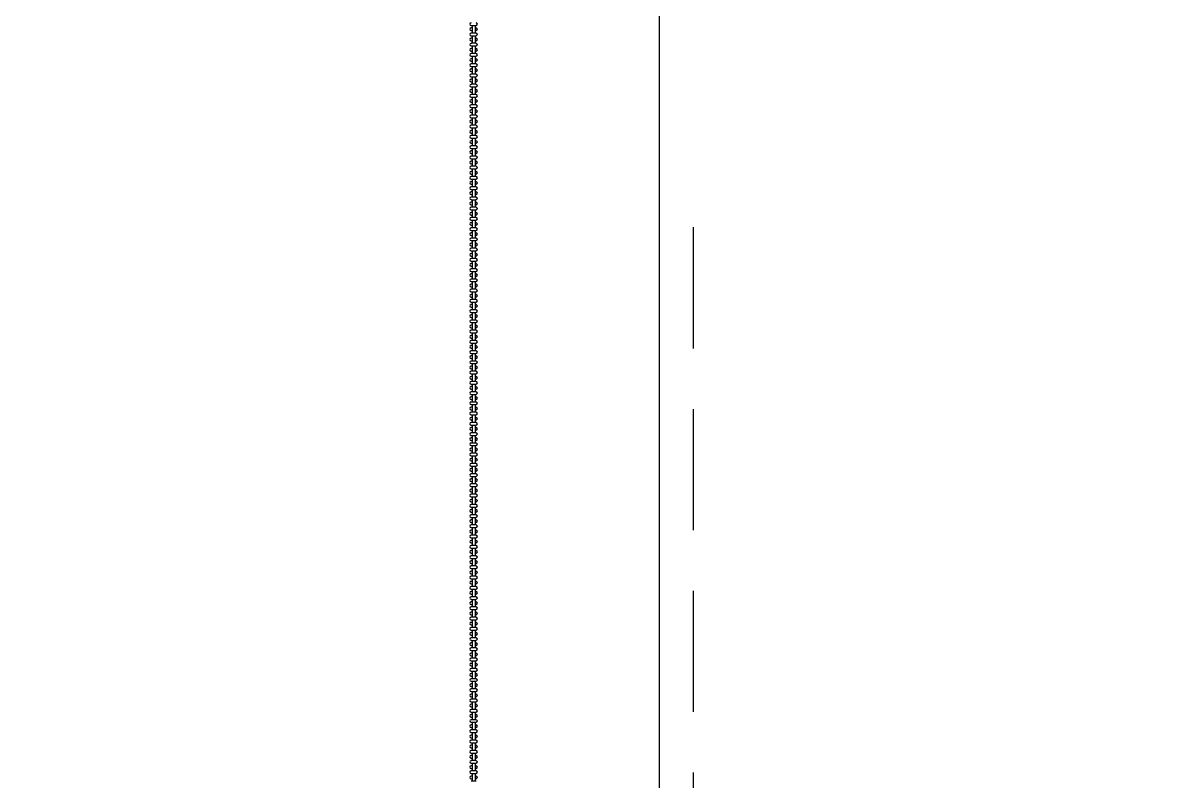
# Model space of a CAD drawing. Header units: millimetres. Extents: x -101 to 3415, y -52 to 1366.
# Drawn here: x 326.667 to 330.201, y 131.586 to 133.933 of the extents above; entities that cross this region are included whole.
import ezdxf

# ---------------------------------------------------------------- set-up
doc = ezdxf.new("R2010")
doc.units = ezdxf.units.MM
doc.linetypes.add('HIDDEN', pattern=[0.375, 0.25, -0.125])
doc.layers.add('00_ARQ', color=8, linetype='Continuous')

msp = doc.modelspace()

# ---------------------------------------------------------------- linework, layer by layer
at = {"layer": '00_ARQ', "color": 9}
for p, q in [((328.0551, 133.9251), (328.0705, 133.9251)), ((328.058, 133.9174), (328.0551, 133.9174)), ((328.058, 133.9251), (328.058, 133.9015)), ((328.0676, 133.9251), (328.0676, 133.9015)), ((328.0705, 133.9174), (328.0676, 133.9174)), ((328.0551, 133.9093), (328.058, 133.9093)), ((328.0705, 133.9015), (328.0551, 133.9015)), ((328.0551, 133.8934), (328.0705, 133.8934)), ((328.058, 133.8857), (328.0551, 133.8857)), ((328.0551, 133.8776), (328.058, 133.8776)), ((328.0676, 133.9015), (328.058, 133.9015)), ((328.058, 133.8934), (328.058, 133.8698)), ((328.0676, 133.9093), (328.0705, 133.9093)), ((328.0676, 133.8934), (328.0676, 133.8698)), ((328.0705, 133.8857), (328.0676, 133.8857)), ((328.0676, 133.8776), (328.0705, 133.8776)), ((328.0705, 133.8698), (328.0551, 133.8698)), ((328.0551, 133.8617), (328.0705, 133.8617)), ((328.058, 133.8539), (328.0551, 133.8539)), ((328.0551, 133.8458), (328.058, 133.8458)), ((328.0676, 133.8698), (328.058, 133.8698)), ((328.058, 133.8617), (328.058, 133.8381)), ((328.0676, 133.8617), (328.0676, 133.8381)), ((328.0705, 133.8539), (328.0676, 133.8539)), ((328.0676, 133.8458), (328.0705, 133.8458)), ((328.0705, 133.8381), (328.0551, 133.8381)), ((328.0551, 133.83), (328.0705, 133.83)), ((328.058, 133.8222), (328.0551, 133.8222)), ((328.0551, 133.8141), (328.058, 133.8141)), ((328.0705, 133.8064), (328.0551, 133.8064)), ((328.058, 133.83), (328.058, 133.8064)), ((328.0676, 133.83), (328.0676, 133.8064)), ((328.0705, 133.8222), (328.0676, 133.8222)), ((328.0676, 133.8141), (328.0705, 133.8141)), ((328.0551, 133.7982), (328.0705, 133.7982)), ((328.058, 133.7905), (328.0551, 133.7905)), ((328.0551, 133.7824), (328.058, 133.7824)), ((328.0705, 133.7746), (328.0551, 133.7746)), ((328.058, 133.7982), (328.058, 133.7746)), ((328.0676, 133.7982), (328.0676, 133.7746)), ((328.0705, 133.7905), (328.0676, 133.7905)), ((328.0676, 133.7824), (328.0705, 133.7824)), ((328.0551, 133.7665), (328.0705, 133.7665)), ((328.058, 133.7588), (328.0551, 133.7588)), ((328.0551, 133.7507), (328.058, 133.7507)), ((328.0705, 133.7429), (328.0551, 133.7429)), ((328.0551, 133.7348), (328.0705, 133.7348)), ((328.058, 133.7665), (328.058, 133.7429)), ((328.058, 133.7348), (328.058, 133.7112)), ((328.0676, 133.7665), (328.0676, 133.7429)), ((328.0705, 133.7588), (328.0676, 133.7588)), ((328.0676, 133.7507), (328.0705, 133.7507)), ((328.0676, 133.7348), (328.0676, 133.7112)), ((328.058, 133.727), (328.0551, 133.727)), ((328.0551, 133.7189), (328.058, 133.7189)), ((328.0705, 133.7112), (328.0551, 133.7112)), ((328.0551, 133.7031), (328.0705, 133.7031)), ((328.0676, 133.7112), (328.058, 133.7112)), ((328.058, 133.7031), (328.058, 133.6795)), ((328.0705, 133.727), (328.0676, 133.727)), ((328.0676, 133.7189), (328.0705, 133.7189)), ((328.0676, 133.7031), (328.0676, 133.6795)), ((328.058, 133.6953), (328.0551, 133.6953)), ((328.0551, 133.6872), (328.058, 133.6872)), ((328.0705, 133.6795), (328.0551, 133.6795)), ((328.0551, 133.6713), (328.0705, 133.6713)), ((328.058, 133.6636), (328.0551, 133.6636)), ((328.0676, 133.6795), (328.058, 133.6795)), ((328.058, 133.6713), (328.058, 133.6477)), ((328.0705, 133.6953), (328.0676, 133.6953)), ((328.0676, 133.6872), (328.0705, 133.6872)), ((328.0676, 133.6713), (328.0676, 133.6477)), ((328.0705, 133.6636), (328.0676, 133.6636)), ((328.0551, 133.6555), (328.058, 133.6555)), ((328.0705, 133.6477), (328.0551, 133.6477)), ((328.0551, 133.6396), (328.0705, 133.6396)), ((328.058, 133.6319), (328.0551, 133.6319)), ((328.058, 133.6396), (328.058, 133.616)), ((328.0676, 133.6555), (328.0705, 133.6555)), ((328.0676, 133.6396), (328.0676, 133.616)), ((328.0705, 133.6319), (328.0676, 133.6319)), ((328.0551, 133.6237), (328.058, 133.6237)), ((328.0705, 133.616), (328.0551, 133.616)), ((328.0551, 133.6079), (328.0705, 133.6079)), ((328.058, 133.6001), (328.0551, 133.6001)), ((328.0551, 133.592), (328.058, 133.592)), ((328.058, 133.6079), (328.058, 133.5843)), ((328.0676, 133.6237), (328.0705, 133.6237)), ((328.0676, 133.6079), (328.0676, 133.5843)), ((328.0705, 133.6001), (328.0676, 133.6001)), ((328.0676, 133.592), (328.0705, 133.592)), ((328.0705, 133.5843), (328.0551, 133.5843)), ((328.0551, 133.5762), (328.0705, 133.5762)), ((328.058, 133.5684), (328.0551, 133.5684)), ((328.0551, 133.5603), (328.058, 133.5603)), ((328.058, 133.5762), (328.058, 133.5526)), ((328.0676, 133.5762), (328.0676, 133.5526)), ((328.0705, 133.5684), (328.0676, 133.5684)), ((328.0676, 133.5603), (328.0705, 133.5603)), ((328.0705, 133.5526), (328.0551, 133.5526)), ((328.0551, 133.5444), (328.0705, 133.5444)), ((328.058, 133.5367), (328.0551, 133.5367)), ((328.0551, 133.5286), (328.058, 133.5286)), ((328.058, 133.5444), (328.058, 133.5208)), ((328.0676, 133.5444), (328.0676, 133.5208)), ((328.0705, 133.5367), (328.0676, 133.5367)), ((328.0676, 133.5286), (328.0705, 133.5286)), ((328.0705, 133.5208), (328.0551, 133.5208)), ((328.0551, 133.5127), (328.0705, 133.5127)), ((328.058, 133.505), (328.0551, 133.505)), ((328.0551, 133.4968), (328.058, 133.4968)), ((328.0705, 133.4891), (328.0551, 133.4891)), ((328.0676, 133.5208), (328.058, 133.5208)), ((328.058, 133.5127), (328.058, 133.4891)), ((328.0676, 133.4891), (328.058, 133.4891)), ((328.0676, 133.5127), (328.0676, 133.4891)), ((328.0705, 133.505), (328.0676, 133.505)), ((328.0676, 133.4968), (328.0705, 133.4968)), ((328.0551, 133.481), (328.0705, 133.481)), ((328.058, 133.4732), (328.0551, 133.4732)), ((328.0551, 133.4651), (328.058, 133.4651)), ((328.0705, 133.4574), (328.0551, 133.4574)), ((328.058, 133.481), (328.058, 133.4574)), ((328.0676, 133.481), (328.0676, 133.4574)), ((328.0705, 133.4732), (328.0676, 133.4732)), ((328.0676, 133.4651), (328.0705, 133.4651)), ((328.0551, 133.4493), (328.0705, 133.4493)), ((328.058, 133.4415), (328.0551, 133.4415)), ((328.0551, 133.4334), (328.058, 133.4334)), ((328.0705, 133.4257), (328.0551, 133.4257)), ((328.0551, 133.4175), (328.0705, 133.4175)), ((328.058, 133.4493), (328.058, 133.4257)), ((328.058, 133.4175), (328.058, 133.3939)), ((328.0676, 133.4493), (328.0676, 133.4257)), ((328.0705, 133.4415), (328.0676, 133.4415)), ((328.0676, 133.4334), (328.0705, 133.4334)), ((328.0676, 133.4175), (328.0676, 133.3939)), ((328.058, 133.4098), (328.0551, 133.4098)), ((328.0551, 133.4017), (328.058, 133.4017)), ((328.0705, 133.3939), (328.0551, 133.3939)), ((328.0551, 133.3858), (328.0705, 133.3858)), ((328.058, 133.3858), (328.058, 133.3622)), ((328.0705, 133.4098), (328.0676, 133.4098)), ((328.0676, 133.4017), (328.0705, 133.4017)), ((328.0676, 133.3858), (328.0676, 133.3622)), ((328.058, 133.3781), (328.0551, 133.3781)), ((328.0551, 133.3699), (328.058, 133.3699)), ((328.0705, 133.3622), (328.0551, 133.3622)), ((328.0551, 133.3541), (328.0705, 133.3541)), ((328.058, 133.3463), (328.0551, 133.3463)), ((328.058, 133.3541), (328.058, 133.3305)), ((328.0705, 133.3781), (328.0676, 133.3781)), ((328.0676, 133.3699), (328.0705, 133.3699)), ((328.0676, 133.3541), (328.0676, 133.3305)), ((328.0705, 133.3463), (328.0676, 133.3463)), ((328.0551, 133.3382), (328.058, 133.3382)), ((328.0705, 133.3305), (328.0551, 133.3305)), ((328.0551, 133.3224), (328.0705, 133.3224)), ((328.058, 133.3146), (328.0551, 133.3146)), ((328.0676, 133.3305), (328.058, 133.3305)), ((328.058, 133.3224), (328.058, 133.2988)), ((328.0676, 133.3382), (328.0705, 133.3382)), ((328.0676, 133.3224), (328.0676, 133.2988)), ((328.0705, 133.3146), (328.0676, 133.3146)), ((328.0551, 133.3065), (328.058, 133.3065)), ((328.0705, 133.2988), (328.0551, 133.2988)), ((328.0551, 133.2906), (328.0705, 133.2906)), ((328.058, 133.2829), (328.0551, 133.2829)), ((328.0551, 133.2748), (328.058, 133.2748)), ((328.0676, 133.2988), (328.058, 133.2988)), ((328.058, 133.2906), (328.058, 133.267)), ((328.0676, 133.3065), (328.0705, 133.3065)), ((328.0676, 133.2906), (328.0676, 133.267)), ((328.0705, 133.2829), (328.0676, 133.2829)), ((328.0676, 133.2748), (328.0705, 133.2748)), ((328.0705, 133.267), (328.0551, 133.267)), ((328.0551, 133.2589), (328.0705, 133.2589)), ((328.058, 133.2512), (328.0551, 133.2512)), ((328.0551, 133.243), (328.058, 133.243)), ((328.058, 133.2589), (328.058, 133.2353)), ((328.0676, 133.2589), (328.0676, 133.2353)), ((328.0705, 133.2512), (328.0676, 133.2512)), ((328.0676, 133.243), (328.0705, 133.243)), ((328.0705, 133.2353), (328.0551, 133.2353)), ((328.0551, 133.2272), (328.0705, 133.2272)), ((328.058, 133.2194), (328.0551, 133.2194)), ((328.0551, 133.2113), (328.058, 133.2113)), ((328.0705, 133.2036), (328.0551, 133.2036)), ((328.058, 133.2272), (328.058, 133.2036)), ((328.0676, 133.2272), (328.0676, 133.2036)), ((328.0705, 133.2194), (328.0676, 133.2194)), ((328.0676, 133.2113), (328.0705, 133.2113)), ((328.0551, 133.1955), (328.0705, 133.1955)), ((328.058, 133.1877), (328.0551, 133.1877)), ((328.0551, 133.1796), (328.058, 133.1796)), ((328.0705, 133.1719), (328.0551, 133.1719)), ((328.058, 133.1955), (328.058, 133.1719)), ((328.0676, 133.1955), (328.0676, 133.1719)), ((328.0705, 133.1877), (328.0676, 133.1877)), ((328.0676, 133.1796), (328.0705, 133.1796)), ((328.0551, 133.1637), (328.0705, 133.1637)), ((328.058, 133.156), (328.0551, 133.156)), ((328.0551, 133.1479), (328.058, 133.1479)), ((328.0705, 133.1401), (328.0551, 133.1401)), ((328.058, 133.1637), (328.058, 133.1401)), ((328.0676, 133.1401), (328.058, 133.1401)), ((328.0676, 133.1637), (328.0676, 133.1401)), ((328.0705, 133.156), (328.0676, 133.156)), ((328.0676, 133.1479), (328.0705, 133.1479)), ((328.0551, 133.132), (328.0705, 133.132)), ((328.058, 133.1243), (328.0551, 133.1243)), ((328.0551, 133.1161), (328.058, 133.1161)), ((328.0705, 133.1084), (328.0551, 133.1084)), ((328.0551, 133.1003), (328.0705, 133.1003)), ((328.058, 133.132), (328.058, 133.1084)), ((328.058, 133.1003), (328.058, 133.0767)), ((328.0676, 133.132), (328.0676, 133.1084)), ((328.0705, 133.1243), (328.0676, 133.1243)), ((328.0676, 133.1161), (328.0705, 133.1161)), ((328.0676, 133.1003), (328.0676, 133.0767)), ((328.058, 133.0925), (328.0551, 133.0925)), ((328.0551, 133.0844), (328.058, 133.0844)), ((328.0705, 133.0767), (328.0551, 133.0767)), ((328.0551, 133.0686), (328.0705, 133.0686)), ((328.058, 133.0686), (328.058, 133.045)), ((328.0705, 133.0925), (328.0676, 133.0925)), ((328.0676, 133.0844), (328.0705, 133.0844)), ((328.0676, 133.0686), (328.0676, 133.045)), ((328.058, 133.0608), (328.0551, 133.0608)), ((328.0551, 133.0527), (328.058, 133.0527)), ((328.0705, 133.045), (328.0551, 133.045)), ((328.0551, 133.0368), (328.0705, 133.0368)), ((328.058, 133.0291), (328.0551, 133.0291)), ((328.0676, 133.045), (328.058, 133.045)), ((328.058, 133.0368), (328.058, 133.0132)), ((328.0705, 133.0608), (328.0676, 133.0608)), ((328.0676, 133.0527), (328.0705, 133.0527)), ((328.0676, 133.0368), (328.0676, 133.0132)), ((328.0705, 133.0291), (328.0676, 133.0291)), ((328.0551, 133.021), (328.058, 133.021)), ((328.0705, 133.0132), (328.0551, 133.0132)), ((328.0551, 133.0051), (328.0705, 133.0051)), ((328.058, 132.9974), (328.0551, 132.9974)), ((328.0676, 133.0132), (328.058, 133.0132)), ((328.058, 133.0051), (328.058, 132.9815)), ((328.0676, 133.021), (328.0705, 133.021)), ((328.0676, 133.0051), (328.0676, 132.9815)), ((328.0705, 132.9974), (328.0676, 132.9974)), ((328.0551, 132.9892), (328.058, 132.9892)), ((328.0705, 132.9815), (328.0551, 132.9815)), ((328.0551, 132.9734), (328.0705, 132.9734)), ((328.058, 132.9656), (328.0551, 132.9656)), ((328.0551, 132.9575), (328.058, 132.9575)), ((328.058, 132.9734), (328.058, 132.9498)), ((328.0676, 132.9892), (328.0705, 132.9892)), ((328.0676, 132.9734), (328.0676, 132.9498)), ((328.0705, 132.9656), (328.0676, 132.9656)), ((328.0676, 132.9575), (328.0705, 132.9575)), ((328.0705, 132.9498), (328.0551, 132.9498)), ((328.0551, 132.9417), (328.0705, 132.9417)), ((328.058, 132.9339), (328.0551, 132.9339)), ((328.0551, 132.9258), (328.058, 132.9258)), ((328.058, 132.9417), (328.058, 132.9181)), ((328.0676, 132.9417), (328.0676, 132.9181)), ((328.0705, 132.9339), (328.0676, 132.9339)), ((328.0676, 132.9258), (328.0705, 132.9258)), ((328.0705, 132.9181), (328.0551, 132.9181)), ((328.0551, 132.9099), (328.0705, 132.9099)), ((328.058, 132.9022), (328.0551, 132.9022)), ((328.0551, 132.8941), (328.058, 132.8941)), ((328.0705, 132.8863), (328.0551, 132.8863)), ((328.058, 132.9099), (328.058, 132.8863)), ((328.0676, 132.9099), (328.0676, 132.8863)), ((328.0705, 132.9022), (328.0676, 132.9022)), ((328.0676, 132.8941), (328.0705, 132.8941)), ((328.0551, 132.8782), (328.0705, 132.8782)), ((328.058, 132.8705), (328.0551, 132.8705)), ((328.0551, 132.8623), (328.058, 132.8623)), ((328.0705, 132.8546), (328.0551, 132.8546)), ((328.058, 132.8782), (328.058, 132.8546)), ((328.0676, 132.8546), (328.058, 132.8546)), ((328.0676, 132.8782), (328.0676, 132.8546)), ((328.0705, 132.8705), (328.0676, 132.8705)), ((328.0676, 132.8623), (328.0705, 132.8623)), ((328.0551, 132.8465), (328.0705, 132.8465)), ((328.058, 132.8387), (328.0551, 132.8387)), ((328.0551, 132.8306), (328.058, 132.8306)), ((328.0705, 132.8229), (328.0551, 132.8229)), ((328.0551, 132.8148), (328.0705, 132.8148)), ((328.058, 132.8465), (328.058, 132.8229)), ((328.0676, 132.8229), (328.058, 132.8229)), ((328.058, 132.8148), (328.058, 132.7912)), ((328.0676, 132.8465), (328.0676, 132.8229)), ((328.0705, 132.8387), (328.0676, 132.8387)), ((328.0676, 132.8306), (328.0705, 132.8306)), ((328.0676, 132.8148), (328.0676, 132.7912)), ((328.058, 132.807), (328.0551, 132.807)), ((328.0551, 132.7989), (328.058, 132.7989)), ((328.0705, 132.7912), (328.0551, 132.7912)), ((328.0551, 132.783), (328.0705, 132.783)), ((328.058, 132.783), (328.058, 132.7594)), ((328.0705, 132.807), (328.0676, 132.807)), ((328.0676, 132.7989), (328.0705, 132.7989)), ((328.0676, 132.783), (328.0676, 132.7594)), ((328.058, 132.7753), (328.0551, 132.7753)), ((328.0551, 132.7672), (328.058, 132.7672)), ((328.0705, 132.7594), (328.0551, 132.7594)), ((328.0551, 132.7513), (328.0705, 132.7513)), ((328.058, 132.7436), (328.0551, 132.7436)), ((328.058, 132.7513), (328.058, 132.7277)), ((328.0705, 132.7753), (328.0676, 132.7753)), ((328.0676, 132.7672), (328.0705, 132.7672)), ((328.0676, 132.7513), (328.0676, 132.7277)), ((328.0705, 132.7436), (328.0676, 132.7436)), ((328.0551, 132.7354), (328.058, 132.7354)), ((328.0705, 132.7277), (328.0551, 132.7277)), ((328.0551, 132.7196), (328.0705, 132.7196)), ((328.058, 132.7118), (328.0551, 132.7118)), ((328.058, 132.7196), (328.058, 132.696)), ((328.0676, 132.7354), (328.0705, 132.7354)), ((328.0676, 132.7196), (328.0676, 132.696)), ((328.0705, 132.7118), (328.0676, 132.7118)), ((328.0551, 132.7037), (328.058, 132.7037)), ((328.0705, 132.696), (328.0551, 132.696)), ((328.0551, 132.6879), (328.0705, 132.6879)), ((328.058, 132.6801), (328.0551, 132.6801)), ((328.058, 132.6879), (328.058, 132.6643)), ((328.0676, 132.7037), (328.0705, 132.7037)), ((328.0676, 132.6879), (328.0676, 132.6643)), ((328.0705, 132.6801), (328.0676, 132.6801)), ((328.0551, 132.672), (328.058, 132.672)), ((328.0705, 132.6643), (328.0551, 132.6643)), ((328.0551, 132.6561), (328.0705, 132.6561)), ((328.058, 132.6484), (328.0551, 132.6484)), ((328.0551, 132.6403), (328.058, 132.6403)), ((328.0676, 132.6643), (328.058, 132.6643)), ((328.058, 132.6561), (328.058, 132.6325)), ((328.0676, 132.672), (328.0705, 132.672)), ((328.0676, 132.6561), (328.0676, 132.6325)), ((328.0705, 132.6484), (328.0676, 132.6484)), ((328.0676, 132.6403), (328.0705, 132.6403)), ((328.0705, 132.6325), (328.0551, 132.6325)), ((328.0551, 132.6244), (328.0705, 132.6244)), ((328.058, 132.6167), (328.0551, 132.6167)), ((328.0551, 132.6085), (328.058, 132.6085)), ((328.0676, 132.6325), (328.058, 132.6325)), ((328.058, 132.6244), (328.058, 132.6008)), ((328.0676, 132.6244), (328.0676, 132.6008)), ((328.0705, 132.6167), (328.0676, 132.6167)), ((328.0676, 132.6085), (328.0705, 132.6085)), ((328.0705, 132.6008), (328.0551, 132.6008)), ((328.0551, 132.5927), (328.0705, 132.5927)), ((328.058, 132.5849), (328.0551, 132.5849)), ((328.0551, 132.5768), (328.058, 132.5768)), ((328.0705, 132.5691), (328.0551, 132.5691)), ((328.058, 132.5927), (328.058, 132.5691)), ((328.0676, 132.5927), (328.0676, 132.5691)), ((328.0705, 132.5849), (328.0676, 132.5849)), ((328.0676, 132.5768), (328.0705, 132.5768)), ((328.0551, 132.561), (328.0705, 132.561)), ((328.058, 132.5532), (328.0551, 132.5532)), ((328.0551, 132.5451), (328.058, 132.5451)), ((328.0705, 132.5374), (328.0551, 132.5374)), ((328.058, 132.561), (328.058, 132.5374)), ((328.0676, 132.561), (328.0676, 132.5374)), ((328.0705, 132.5532), (328.0676, 132.5532)), ((328.0676, 132.5451), (328.0705, 132.5451)), ((328.0551, 132.5292), (328.0705, 132.5292)), ((328.058, 132.5215), (328.0551, 132.5215)), ((328.0551, 132.5134), (328.058, 132.5134)), ((328.0705, 132.5056), (328.0551, 132.5056)), ((328.0551, 132.4975), (328.0705, 132.4975)), ((328.058, 132.5292), (328.058, 132.5056)), ((328.058, 132.4975), (328.058, 132.4739)), ((328.0676, 132.5292), (328.0676, 132.5056)), ((328.0705, 132.5215), (328.0676, 132.5215)), ((328.0676, 132.5134), (328.0705, 132.5134)), ((328.0676, 132.4975), (328.0676, 132.4739)), ((328.058, 132.4898), (328.0551, 132.4898)), ((328.0551, 132.4816), (328.058, 132.4816)), ((328.0705, 132.4739), (328.0551, 132.4739)), ((328.0551, 132.4658), (328.0705, 132.4658)), ((328.0676, 132.4739), (328.058, 132.4739)), ((328.058, 132.4658), (328.058, 132.4422)), ((328.0705, 132.4898), (328.0676, 132.4898)), ((328.0676, 132.4816), (328.0705, 132.4816)), ((328.0676, 132.4658), (328.0676, 132.4422)), ((328.058, 132.458), (328.0551, 132.458)), ((328.0551, 132.4499), (328.058, 132.4499)), ((328.0705, 132.4422), (328.0551, 132.4422)), ((328.0551, 132.4341), (328.0705, 132.4341)), ((328.058, 132.4263), (328.0551, 132.4263)), ((328.0676, 132.4422), (328.058, 132.4422)), ((328.058, 132.4341), (328.058, 132.4105)), ((328.0705, 132.458), (328.0676, 132.458)), ((328.0676, 132.4499), (328.0705, 132.4499)), ((328.0676, 132.4341), (328.0676, 132.4105)), ((328.0705, 132.4263), (328.0676, 132.4263)), ((328.0551, 132.4182), (328.058, 132.4182)), ((328.0705, 132.4105), (328.0551, 132.4105)), ((328.0551, 132.4023), (328.0705, 132.4023)), ((328.058, 132.3946), (328.0551, 132.3946)), ((328.058, 132.4023), (328.058, 132.3787)), ((328.0676, 132.4182), (328.0705, 132.4182)), ((328.0676, 132.4023), (328.0676, 132.3787)), ((328.0705, 132.3946), (328.0676, 132.3946)), ((328.0551, 132.3865), (328.058, 132.3865)), ((328.0705, 132.3787), (328.0551, 132.3787)), ((328.0551, 132.3706), (328.0705, 132.3706)), ((328.058, 132.3629), (328.0551, 132.3629)), ((328.0551, 132.3547), (328.058, 132.3547)), ((328.058, 132.3706), (328.058, 132.347)), ((328.0676, 132.3865), (328.0705, 132.3865)), ((328.0676, 132.3706), (328.0676, 132.347)), ((328.0705, 132.3629), (328.0676, 132.3629)), ((328.0676, 132.3547), (328.0705, 132.3547)), ((328.0705, 132.347), (328.0551, 132.347)), ((328.0551, 132.3389), (328.0705, 132.3389)), ((328.058, 132.3311), (328.0551, 132.3311)), ((328.0551, 132.323), (328.058, 132.323)), ((328.058, 132.3389), (328.058, 132.3153)), ((328.0676, 132.3389), (328.0676, 132.3153)), ((328.0705, 132.3311), (328.0676, 132.3311)), ((328.0676, 132.323), (328.0705, 132.323)), ((328.0705, 132.3153), (328.0551, 132.3153)), ((328.0551, 132.3072), (328.0705, 132.3072)), ((328.058, 132.2994), (328.0551, 132.2994)), ((328.0551, 132.2913), (328.058, 132.2913)), ((328.058, 132.3072), (328.058, 132.2836)), ((328.0676, 132.3072), (328.0676, 132.2836)), ((328.0705, 132.2994), (328.0676, 132.2994)), ((328.0676, 132.2913), (328.0705, 132.2913)), ((328.0705, 132.2836), (328.0551, 132.2836)), ((328.0551, 132.2754), (328.0705, 132.2754)), ((328.058, 132.2677), (328.0551, 132.2677)), ((328.0551, 132.2596), (328.058, 132.2596)), ((328.0705, 132.2518), (328.0551, 132.2518)), ((328.0676, 132.2836), (328.058, 132.2836)), ((328.058, 132.2754), (328.058, 132.2518)), ((328.0676, 132.2754), (328.0676, 132.2518)), ((328.0705, 132.2677), (328.0676, 132.2677)), ((328.0676, 132.2596), (328.0705, 132.2596)), ((328.0551, 132.2437), (328.0705, 132.2437)), ((328.058, 132.236), (328.0551, 132.236)), ((328.0551, 132.2278), (328.058, 132.2278)), ((328.0705, 132.2201), (328.0551, 132.2201)), ((328.058, 132.2437), (328.058, 132.2201)), ((328.0676, 132.2437), (328.0676, 132.2201)), ((328.0705, 132.236), (328.0676, 132.236)), ((328.0676, 132.2278), (328.0705, 132.2278)), ((328.0551, 132.212), (328.0705, 132.212)), ((328.058, 132.2042), (328.0551, 132.2042)), ((328.0551, 132.1961), (328.058, 132.1961)), ((328.0705, 132.1884), (328.0551, 132.1884)), ((328.0551, 132.1803), (328.0705, 132.1803)), ((328.058, 132.212), (328.058, 132.1884)), ((328.0676, 132.1884), (328.058, 132.1884)), ((328.058, 132.1803), (328.058, 132.1567)), ((328.0676, 132.212), (328.0676, 132.1884)), ((328.0705, 132.2042), (328.0676, 132.2042)), ((328.0676, 132.1961), (328.0705, 132.1961)), ((328.0676, 132.1803), (328.0676, 132.1567)), ((328.058, 132.1725), (328.0551, 132.1725)), ((328.0551, 132.1644), (328.058, 132.1644)), ((328.0705, 132.1567), (328.0551, 132.1567)), ((328.0551, 132.1485), (328.0705, 132.1485)), ((328.0676, 132.1567), (328.058, 132.1567)), ((328.058, 132.1485), (328.058, 132.1249)), ((328.0705, 132.1725), (328.0676, 132.1725)), ((328.0676, 132.1644), (328.0705, 132.1644)), ((328.0676, 132.1485), (328.0676, 132.1249)), ((328.058, 132.1408), (328.0551, 132.1408)), ((328.0551, 132.1327), (328.058, 132.1327)), ((328.0705, 132.1249), (328.0551, 132.1249)), ((328.0551, 132.1168), (328.0705, 132.1168)), ((328.058, 132.1091), (328.0551, 132.1091)), ((328.058, 132.1168), (328.058, 132.0932)), ((328.0705, 132.1408), (328.0676, 132.1408)), ((328.0676, 132.1327), (328.0705, 132.1327)), ((328.0676, 132.1168), (328.0676, 132.0932)), ((328.0705, 132.1091), (328.0676, 132.1091)), ((328.0551, 132.1009), (328.058, 132.1009)), ((328.0705, 132.0932), (328.0551, 132.0932)), ((328.0551, 132.0851), (328.0705, 132.0851)), ((328.058, 132.0773), (328.0551, 132.0773)), ((328.058, 132.0851), (328.058, 132.0615)), ((328.0676, 132.1009), (328.0705, 132.1009)), ((328.0676, 132.0851), (328.0676, 132.0615)), ((328.0705, 132.0773), (328.0676, 132.0773)), ((328.0551, 132.0692), (328.058, 132.0692)), ((328.0705, 132.0615), (328.0551, 132.0615)), ((328.0551, 132.0534), (328.0705, 132.0534)), ((328.058, 132.0456), (328.0551, 132.0456)), ((328.0551, 132.0375), (328.058, 132.0375)), ((328.058, 132.0534), (328.058, 132.0298)), ((328.0676, 132.0692), (328.0705, 132.0692)), ((328.0676, 132.0534), (328.0676, 132.0298)), ((328.0705, 132.0456), (328.0676, 132.0456)), ((328.0676, 132.0375), (328.0705, 132.0375)), ((328.0705, 132.0298), (328.0551, 132.0298)), ((328.0551, 132.0216), (328.0705, 132.0216)), ((328.058, 132.0139), (328.0551, 132.0139)), ((328.0551, 132.0058), (328.058, 132.0058)), ((328.058, 132.0216), (328.058, 131.998)), ((328.0676, 132.0216), (328.0676, 131.998)), ((328.0705, 132.0139), (328.0676, 132.0139)), ((328.0676, 132.0058), (328.0705, 132.0058)), ((328.0705, 131.998), (328.0551, 131.998)), ((328.0551, 131.9899), (328.0705, 131.9899)), ((328.058, 131.9822), (328.0551, 131.9822)), ((328.0551, 131.974), (328.058, 131.974)), ((328.0705, 131.9663), (328.0551, 131.9663)), ((328.0676, 131.998), (328.058, 131.998)), ((328.058, 131.9899), (328.058, 131.9663)), ((328.0676, 131.9663), (328.058, 131.9663)), ((328.0676, 131.9899), (328.0676, 131.9663)), ((328.0705, 131.9822), (328.0676, 131.9822)), ((328.0676, 131.974), (328.0705, 131.974)), ((328.0551, 131.9582), (328.0705, 131.9582)), ((328.058, 131.9504), (328.0551, 131.9504)), ((328.0551, 131.9423), (328.058, 131.9423)), ((328.0705, 131.9346), (328.0551, 131.9346)), ((328.058, 131.9582), (328.058, 131.9346)), ((328.0676, 131.9582), (328.0676, 131.9346)), ((328.0705, 131.9504), (328.0676, 131.9504)), ((328.0676, 131.9423), (328.0705, 131.9423)), ((328.0551, 131.9265), (328.0705, 131.9265)), ((328.058, 131.9187), (328.0551, 131.9187)), ((328.0551, 131.9106), (328.058, 131.9106)), ((328.0705, 131.9029), (328.0551, 131.9029)), ((328.058, 131.9265), (328.058, 131.9029)), ((328.0676, 131.9265), (328.0676, 131.9029)), ((328.0705, 131.9187), (328.0676, 131.9187)), ((328.0676, 131.9106), (328.0705, 131.9106)), ((328.0551, 131.8947), (328.0705, 131.8947)), ((328.058, 131.887), (328.0551, 131.887)), ((328.0551, 131.8789), (328.058, 131.8789)), ((328.0705, 131.8711), (328.0551, 131.8711)), ((328.0551, 131.863), (328.0705, 131.863)), ((328.058, 131.8947), (328.058, 131.8711)), ((328.058, 131.863), (328.058, 131.8394)), ((328.0676, 131.8947), (328.0676, 131.8711)), ((328.0705, 131.887), (328.0676, 131.887)), ((328.0676, 131.8789), (328.0705, 131.8789)), ((328.0676, 131.863), (328.0676, 131.8394)), ((328.058, 131.8553), (328.0551, 131.8553)), ((328.0551, 131.8471), (328.058, 131.8471)), ((328.0705, 131.8394), (328.0551, 131.8394)), ((328.0551, 131.8313), (328.0705, 131.8313)), ((328.058, 131.8313), (328.058, 131.8077)), ((328.0705, 131.8553), (328.0676, 131.8553)), ((328.0676, 131.8471), (328.0705, 131.8471)), ((328.0676, 131.8313), (328.0676, 131.8077)), ((328.058, 131.8235), (328.0551, 131.8235)), ((328.0551, 131.8154), (328.058, 131.8154)), ((328.0705, 131.8077), (328.0551, 131.8077)), ((328.0551, 131.7996), (328.0705, 131.7996)), ((328.058, 131.7918), (328.0551, 131.7918)), ((328.0676, 131.8077), (328.058, 131.8077)), ((328.058, 131.7996), (328.058, 131.776)), ((328.0705, 131.8235), (328.0676, 131.8235)), ((328.0676, 131.8154), (328.0705, 131.8154)), ((328.0676, 131.7996), (328.0676, 131.776)), ((328.0705, 131.7918), (328.0676, 131.7918)), ((328.0551, 131.7837), (328.058, 131.7837)), ((328.0705, 131.776), (328.0551, 131.776)), ((328.0551, 131.7678), (328.0705, 131.7678)), ((328.058, 131.7601), (328.0551, 131.7601)), ((328.0676, 131.776), (328.058, 131.776)), ((328.058, 131.7678), (328.058, 131.7442)), ((328.0676, 131.7837), (328.0705, 131.7837)), ((328.0676, 131.7678), (328.0676, 131.7442)), ((328.0705, 131.7601), (328.0676, 131.7601)), ((328.0551, 131.752), (328.058, 131.752)), ((328.0705, 131.7442), (328.0551, 131.7442)), ((328.0551, 131.7361), (328.0705, 131.7361)), ((328.058, 131.7284), (328.0551, 131.7284)), ((328.0551, 131.7202), (328.058, 131.7202)), ((328.058, 131.7361), (328.058, 131.7125)), ((328.0676, 131.752), (328.0705, 131.752)), ((328.0676, 131.7361), (328.0676, 131.7125)), ((328.0705, 131.7284), (328.0676, 131.7284)), ((328.0676, 131.7202), (328.0705, 131.7202)), ((328.0705, 131.7125), (328.0551, 131.7125)), ((328.0551, 131.7044), (328.0705, 131.7044)), ((328.058, 131.6966), (328.0551, 131.6966)), ((328.0551, 131.6885), (328.058, 131.6885)), ((328.058, 131.7044), (328.058, 131.6808)), ((328.0676, 131.7044), (328.0676, 131.6808)), ((328.0705, 131.6966), (328.0676, 131.6966)), ((328.0676, 131.6885), (328.0705, 131.6885)), ((328.0705, 131.6808), (328.0551, 131.6808)), ((328.0551, 131.6727), (328.0705, 131.6727)), ((328.058, 131.6649), (328.0551, 131.6649)), ((328.0551, 131.6568), (328.058, 131.6568)), ((328.0705, 131.6491), (328.0551, 131.6491)), ((328.058, 131.6727), (328.058, 131.6491)), ((328.0676, 131.6727), (328.0676, 131.6491)), ((328.0705, 131.6649), (328.0676, 131.6649)), ((328.0676, 131.6568), (328.0705, 131.6568)), ((328.0551, 131.6409), (328.0705, 131.6409)), ((328.058, 131.6332), (328.0551, 131.6332)), ((328.0551, 131.6251), (328.058, 131.6251)), ((328.0705, 131.6173), (328.0551, 131.6173)), ((328.058, 131.6409), (328.058, 131.6173)), ((328.0676, 131.6173), (328.058, 131.6173)), ((328.0676, 131.6409), (328.0676, 131.6173)), ((328.0705, 131.6332), (328.0676, 131.6332)), ((328.0676, 131.6251), (328.0705, 131.6251)), ((328.0551, 131.6092), (328.0705, 131.6092)), ((328.058, 131.6015), (328.0551, 131.6015)), ((328.0551, 131.5933), (328.058, 131.5933)), ((328.0705, 131.5856), (328.0551, 131.5856)), ((328.058, 131.6092), (328.058, 131.5856)), ((328.0676, 131.5856), (328.058, 131.5856)), ((328.0676, 131.6092), (328.0676, 131.5856)), ((328.0705, 131.6015), (328.0676, 131.6015)), ((328.0676, 131.5933), (328.0705, 131.5933))]:
    msp.add_line(p, q, dxfattribs=at)
msp.add_lwpolyline([(320.3968, 126.9441), (320.3968, 126.9681, 0.414214), (320.395, 126.9699), (320.3518, 126.9699, 0.299044), (320.3502, 126.9688, -0.814098), (320.3387, 126.9712, -0.414214), (320.3447, 126.9772), (320.395, 126.9772, 0.414214), (320.3968, 126.9789), (320.3968, 126.9972, 0.414214), (320.395, 126.999), (320.3447, 126.999, -0.999975), (320.3447, 127.0109, -0.299206), (320.3502, 127.0073, 0.299044), (320.3518, 127.0063), (320.395, 127.0063, 0.414214), (320.3968, 127.008), (320.3968, 127.0321, -0.414214), (320.3985, 127.0338, 0), (320.511, 127.0338, -0.414214), (320.5127, 127.0321)], format="xyb", dxfattribs=at)
msp.add_lwpolyline([(281.129, 169.1231), (328.6371, 169.1231), (328.6371, 96.0013)], dxfattribs=at)
at = {"layer": '00_ARQ', "color": 9, "linetype": 'HIDDEN', "ltscale": 1.5}
msp.add_lwpolyline([(328.7437, 119.9877), (328.7437, 133.3462)], dxfattribs=at)
at = {"layer": '00_ARQ', "color": 9}
for centre, start, end in [((328.0551, 133.9292), 90, 270), ((328.0551, 133.9133), 90, 270), ((328.0705, 133.9292), 270, 90), ((328.0705, 133.9133), 270, 90), ((328.0551, 133.8975), 90, 270), ((328.0551, 133.8816), 90, 270), ((328.0705, 133.8975), 270, 90), ((328.0705, 133.8816), 270, 90), ((328.0551, 133.8657), 90, 270), ((328.0551, 133.8499), 90, 270), ((328.0705, 133.8657), 270, 90), ((328.0705, 133.8499), 270, 90), ((328.0551, 133.834), 90, 270), ((328.0551, 133.8182), 90, 270), ((328.0551, 133.8023), 90, 270), ((328.0705, 133.834), 270, 90), ((328.0705, 133.8182), 270, 90), ((328.0705, 133.8023), 270, 90), ((328.0551, 133.7864), 90, 270), ((328.0551, 133.7706), 90, 270), ((328.0705, 133.7864), 270, 90), ((328.0705, 133.7706), 270, 90), ((328.0551, 133.7547), 90, 270), ((328.0551, 133.7388), 90, 270), ((328.0705, 133.7547), 270, 90), ((328.0705, 133.7388), 270, 90), ((328.0551, 133.723), 90, 270), ((328.0551, 133.7071), 90, 270), ((328.0705, 133.723), 270, 90), ((328.0705, 133.7071), 270, 90), ((328.0551, 133.6913), 90, 270), ((328.0551, 133.6754), 90, 270), ((328.0551, 133.6595), 90, 270), ((328.0705, 133.6913), 270, 90), ((328.0705, 133.6754), 270, 90), ((328.0705, 133.6595), 270, 90), ((328.0551, 133.6437), 90, 270), ((328.0551, 133.6278), 90, 270), ((328.0705, 133.6437), 270, 90), ((328.0705, 133.6278), 270, 90), ((328.0551, 133.6119), 90, 270), ((328.0551, 133.5961), 90, 270), ((328.0705, 133.6119), 270, 90), ((328.0705, 133.5961), 270, 90), ((328.0551, 133.5802), 90, 270), ((328.0551, 133.5644), 90, 270), ((328.0705, 133.5802), 270, 90), ((328.0705, 133.5644), 270, 90), ((328.0551, 133.5485), 90, 270), ((328.0551, 133.5326), 90, 270), ((328.0705, 133.5485), 270, 90), ((328.0705, 133.5326), 270, 90), ((328.0551, 133.5168), 90, 270), ((328.0551, 133.5009), 90, 270), ((328.0551, 133.485), 90, 270), ((328.0705, 133.5168), 270, 90), ((328.0705, 133.5009), 270, 90), ((328.0705, 133.485), 270, 90), ((328.0551, 133.4692), 90, 270), ((328.0551, 133.4533), 90, 270), ((328.0705, 133.4692), 270, 90), ((328.0705, 133.4533), 270, 90), ((328.0551, 133.4375), 90, 270), ((328.0551, 133.4216), 90, 270), ((328.0705, 133.4375), 270, 90), ((328.0705, 133.4216), 270, 90), ((328.0551, 133.4057), 90, 270), ((328.0551, 133.3899), 90, 270), ((328.0705, 133.4057), 270, 90), ((328.0705, 133.3899), 270, 90), ((328.0551, 133.374), 90, 270), ((328.0551, 133.3581), 90, 270), ((328.0551, 133.3423), 90, 270), ((328.0705, 133.374), 270, 90), ((328.0705, 133.3581), 270, 90), ((328.0705, 133.3423), 270, 90), ((328.0551, 133.3264), 90, 270), ((328.0551, 133.3106), 90, 270), ((328.0705, 133.3264), 270, 90), ((328.0705, 133.3106), 270, 90), ((328.0551, 133.2947), 90, 270), ((328.0551, 133.2788), 90, 270), ((328.0705, 133.2947), 270, 90), ((328.0705, 133.2788), 270, 90), ((328.0551, 133.263), 90, 270), ((328.0551, 133.2471), 90, 270), ((328.0705, 133.263), 270, 90), ((328.0705, 133.2471), 270, 90), ((328.0551, 133.2312), 90, 270), ((328.0551, 133.2154), 90, 270), ((328.0551, 133.1995), 90, 270), ((328.0705, 133.2312), 270, 90), ((328.0705, 133.2154), 270, 90), ((328.0705, 133.1995), 270, 90), ((328.0551, 133.1837), 90, 270), ((328.0551, 133.1678), 90, 270), ((328.0705, 133.1837), 270, 90), ((328.0705, 133.1678), 270, 90), ((328.0551, 133.1519), 90, 270), ((328.0551, 133.1361), 90, 270), ((328.0705, 133.1519), 270, 90), ((328.0705, 133.1361), 270, 90), ((328.0551, 133.1202), 90, 270), ((328.0551, 133.1043), 90, 270), ((328.0705, 133.1202), 270, 90), ((328.0705, 133.1043), 270, 90), ((328.0551, 133.0885), 90, 270), ((328.0551, 133.0726), 90, 270), ((328.0705, 133.0885), 270, 90), ((328.0705, 133.0726), 270, 90), ((328.0551, 133.0568), 90, 270), ((328.0551, 133.0409), 90, 270), ((328.0551, 133.025), 90, 270), ((328.0705, 133.0568), 270, 90), ((328.0705, 133.0409), 270, 90), ((328.0705, 133.025), 270, 90), ((328.0551, 133.0092), 90, 270), ((328.0551, 132.9933), 90, 270), ((328.0705, 133.0092), 270, 90), ((328.0705, 132.9933), 270, 90), ((328.0551, 132.9774), 90, 270), ((328.0551, 132.9616), 90, 270), ((328.0705, 132.9774), 270, 90), ((328.0705, 132.9616), 270, 90), ((328.0551, 132.9457), 90, 270), ((328.0551, 132.9299), 90, 270), ((328.0705, 132.9457), 270, 90), ((328.0705, 132.9299), 270, 90), ((328.0551, 132.914), 90, 270), ((328.0551, 132.8981), 90, 270), ((328.0551, 132.8823), 90, 270), ((328.0705, 132.914), 270, 90), ((328.0705, 132.8981), 270, 90), ((328.0705, 132.8823), 270, 90), ((328.0551, 132.8664), 90, 270), ((328.0551, 132.8505), 90, 270), ((328.0705, 132.8664), 270, 90), ((328.0705, 132.8505), 270, 90), ((328.0551, 132.8347), 90, 270), ((328.0551, 132.8188), 90, 270), ((328.0705, 132.8347), 270, 90), ((328.0705, 132.8188), 270, 90), ((328.0551, 132.803), 90, 270), ((328.0551, 132.7871), 90, 270), ((328.0705, 132.803), 270, 90), ((328.0705, 132.7871), 270, 90), ((328.0551, 132.7712), 90, 270), ((328.0551, 132.7554), 90, 270), ((328.0551, 132.7395), 90, 270), ((328.0705, 132.7712), 270, 90), ((328.0705, 132.7554), 270, 90), ((328.0705, 132.7395), 270, 90), ((328.0551, 132.7236), 90, 270), ((328.0551, 132.7078), 90, 270), ((328.0705, 132.7236), 270, 90), ((328.0705, 132.7078), 270, 90), ((328.0551, 132.6919), 90, 270), ((328.0551, 132.6761), 90, 270), ((328.0705, 132.6919), 270, 90), ((328.0705, 132.6761), 270, 90), ((328.0551, 132.6602), 90, 270), ((328.0551, 132.6443), 90, 270), ((328.0705, 132.6602), 270, 90), ((328.0705, 132.6443), 270, 90), ((328.0551, 132.6285), 90, 270), ((328.0551, 132.6126), 90, 270), ((328.0705, 132.6285), 270, 90), ((328.0705, 132.6126), 270, 90), ((328.0551, 132.5967), 90, 270), ((328.0551, 132.5809), 90, 270), ((328.0551, 132.565), 90, 270), ((328.0705, 132.5967), 270, 90), ((328.0705, 132.5809), 270, 90), ((328.0705, 132.565), 270, 90), ((328.0551, 132.5492), 90, 270), ((328.0551, 132.5333), 90, 270), ((328.0705, 132.5492), 270, 90), ((328.0705, 132.5333), 270, 90), ((328.0551, 132.5174), 90, 270), ((328.0551, 132.5016), 90, 270), ((328.0705, 132.5174), 270, 90), ((328.0705, 132.5016), 270, 90), ((328.0551, 132.4857), 90, 270), ((328.0551, 132.4698), 90, 270), ((328.0705, 132.4857), 270, 90), ((328.0705, 132.4698), 270, 90), ((328.0551, 132.454), 90, 270), ((328.0551, 132.4381), 90, 270), ((328.0551, 132.4223), 90, 270), ((328.0705, 132.454), 270, 90), ((328.0705, 132.4381), 270, 90), ((328.0705, 132.4223), 270, 90), ((328.0551, 132.4064), 90, 270), ((328.0551, 132.3905), 90, 270), ((328.0705, 132.4064), 270, 90), ((328.0705, 132.3905), 270, 90), ((328.0551, 132.3747), 90, 270), ((328.0551, 132.3588), 90, 270), ((328.0705, 132.3747), 270, 90), ((328.0705, 132.3588), 270, 90), ((328.0551, 132.3429), 90, 270), ((328.0551, 132.3271), 90, 270), ((328.0705, 132.3429), 270, 90), ((328.0705, 132.3271), 270, 90), ((328.0551, 132.3112), 90, 270), ((328.0551, 132.2954), 90, 270), ((328.0705, 132.3112), 270, 90), ((328.0705, 132.2954), 270, 90), ((328.0551, 132.2795), 90, 270), ((328.0551, 132.2636), 90, 270), ((328.0551, 132.2478), 90, 270), ((328.0705, 132.2795), 270, 90), ((328.0705, 132.2636), 270, 90), ((328.0705, 132.2478), 270, 90), ((328.0551, 132.2319), 90, 270), ((328.0551, 132.216), 90, 270), ((328.0705, 132.2319), 270, 90), ((328.0705, 132.216), 270, 90), ((328.0551, 132.2002), 90, 270), ((328.0551, 132.1843), 90, 270), ((328.0705, 132.2002), 270, 90), ((328.0705, 132.1843), 270, 90), ((328.0551, 132.1685), 90, 270), ((328.0551, 132.1526), 90, 270), ((328.0705, 132.1685), 270, 90), ((328.0705, 132.1526), 270, 90), ((328.0551, 132.1367), 90, 270), ((328.0551, 132.1209), 90, 270), ((328.0551, 132.105), 90, 270), ((328.0705, 132.1367), 270, 90), ((328.0705, 132.1209), 270, 90), ((328.0705, 132.105), 270, 90), ((328.0551, 132.0891), 90, 270), ((328.0551, 132.0733), 90, 270), ((328.0705, 132.0891), 270, 90), ((328.0705, 132.0733), 270, 90), ((328.0551, 132.0574), 90, 270), ((328.0551, 132.0416), 90, 270), ((328.0705, 132.0574), 270, 90), ((328.0705, 132.0416), 270, 90), ((328.0551, 132.0257), 90, 270), ((328.0551, 132.0098), 90, 270), ((328.0705, 132.0257), 270, 90), ((328.0705, 132.0098), 270, 90), ((328.0551, 131.994), 90, 270), ((328.0551, 131.9781), 90, 270), ((328.0551, 131.9622), 90, 270), ((328.0705, 131.994), 270, 90), ((328.0705, 131.9781), 270, 90), ((328.0705, 131.9622), 270, 90), ((328.0551, 131.9464), 90, 270), ((328.0551, 131.9305), 90, 270), ((328.0705, 131.9464), 270, 90), ((328.0705, 131.9305), 270, 90), ((328.0551, 131.9147), 90, 270), ((328.0551, 131.8988), 90, 270), ((328.0705, 131.9147), 270, 90), ((328.0705, 131.8988), 270, 90), ((328.0551, 131.8829), 90, 270), ((328.0551, 131.8671), 90, 270), ((328.0705, 131.8829), 270, 90), ((328.0705, 131.8671), 270, 90), ((328.0551, 131.8512), 90, 270), ((328.0551, 131.8353), 90, 270), ((328.0705, 131.8512), 270, 90), ((328.0705, 131.8353), 270, 90), ((328.0551, 131.8195), 90, 270), ((328.0551, 131.8036), 90, 270), ((328.0551, 131.7878), 90, 270), ((328.0705, 131.8195), 270, 90), ((328.0705, 131.8036), 270, 90), ((328.0705, 131.7878), 270, 90), ((328.0551, 131.7719), 90, 270), ((328.0551, 131.756), 90, 270), ((328.0705, 131.7719), 270, 90), ((328.0705, 131.756), 270, 90), ((328.0551, 131.7402), 90, 270), ((328.0551, 131.7243), 90, 270), ((328.0705, 131.7402), 270, 90), ((328.0705, 131.7243), 270, 90), ((328.0551, 131.7084), 90, 270), ((328.0551, 131.6926), 90, 270), ((328.0705, 131.7084), 270, 90), ((328.0705, 131.6926), 270, 90), ((328.0551, 131.6767), 90, 270), ((328.0551, 131.6609), 90, 270), ((328.0551, 131.645), 90, 270), ((328.0705, 131.6767), 270, 90), ((328.0705, 131.6609), 270, 90), ((328.0705, 131.645), 270, 90), ((328.0551, 131.6291), 90, 270), ((328.0551, 131.6133), 90, 270), ((328.0705, 131.6291), 270, 90), ((328.0705, 131.6133), 270, 90), ((328.0551, 131.5974), 90, 270), ((328.0705, 131.5974), 270, 90)]:
    msp.add_arc(centre, 0.00406, start, end, dxfattribs=at)

doc.saveas('drawing.dxf')
